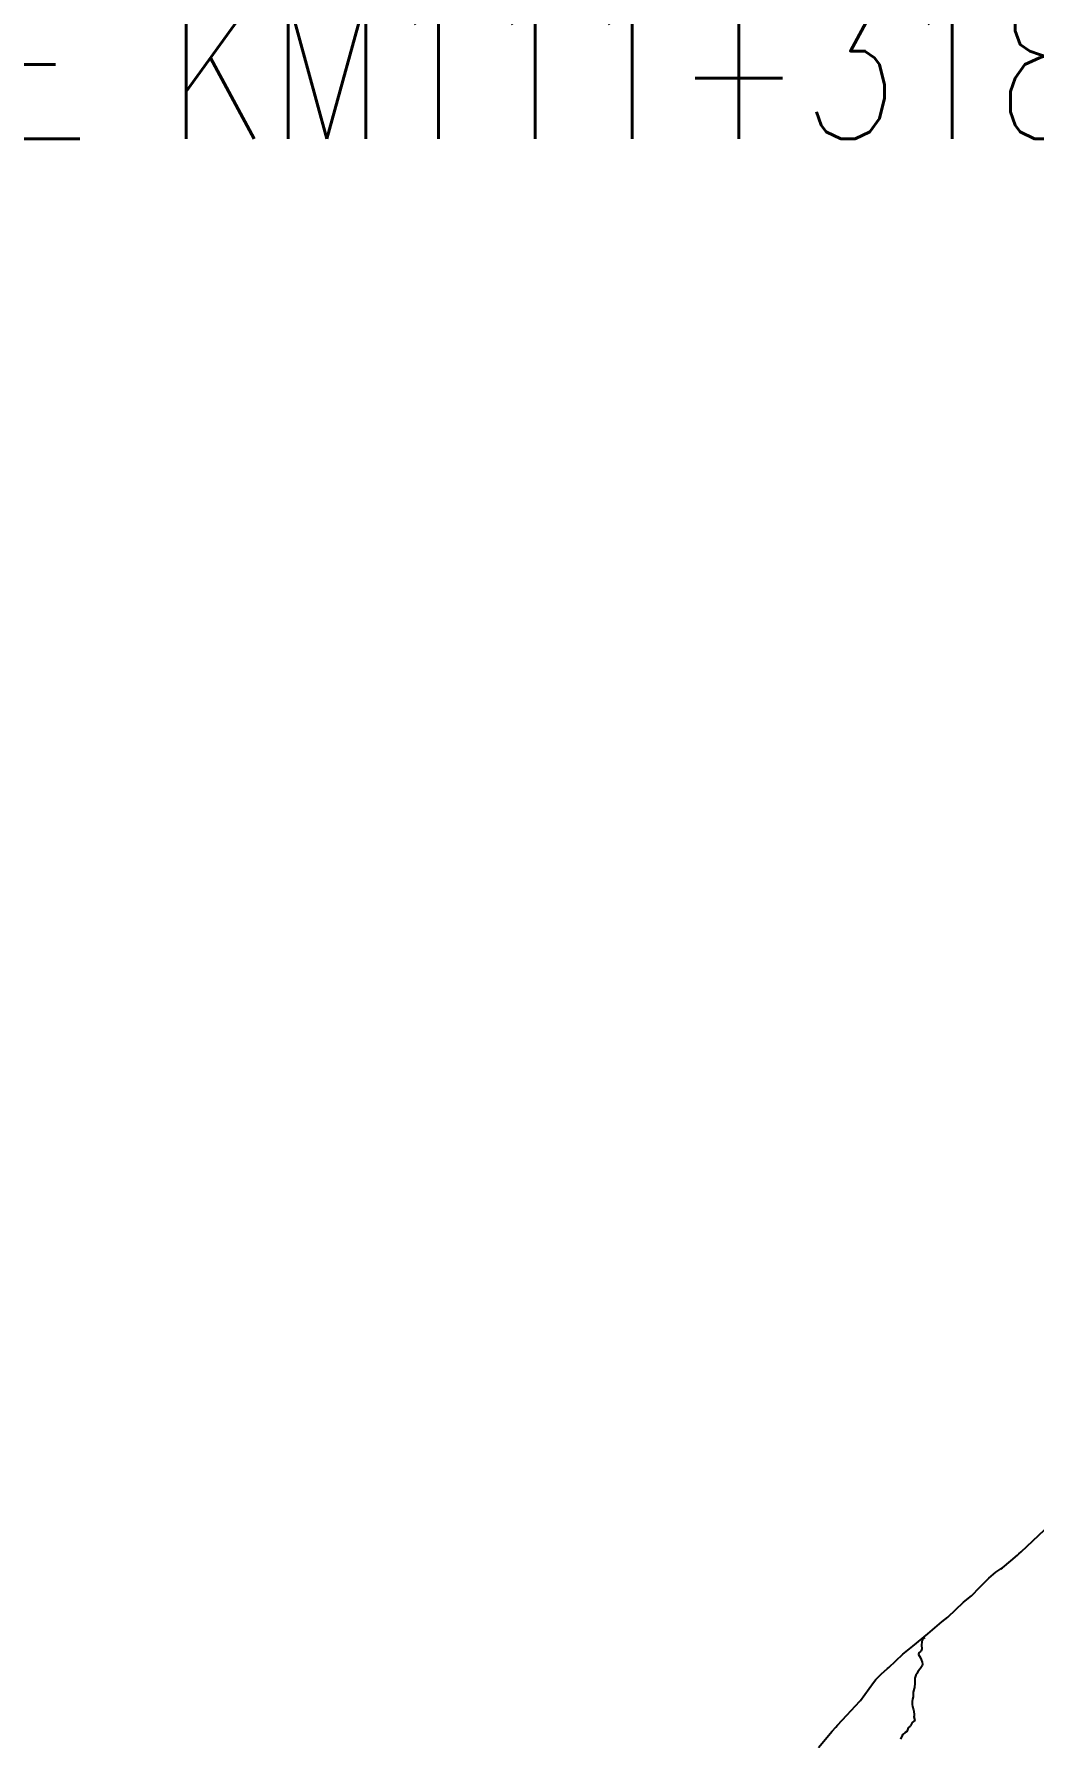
# Model space of a CAD drawing. Header units: metres. Extents: x 318500 to 325275, y 7408834 to 7428799.
# Drawn here: x 321884 to 322309, y 7418149 to 7418872 of the extents above; entities that cross this region are included whole.
import ezdxf

# ---------------------------------------------------------------- set-up
doc = ezdxf.new("R2010")
doc.units = ezdxf.units.M
doc.header["$MEASUREMENT"] = 0
doc.layers.add('_TEXTO_CONGELA', color=45, linetype='Continuous', plot=False)
for name, color, linetype in [('Area', 45, 'Continuous'), ('Curvas de Nivel 1m', 11, 'Continuous'), ('Vias Primárias', 230, 'Continuous')]:
    doc.layers.add(name, color=color, linetype=linetype)
doc.styles.add('ROMANS', font='romans', dxfattribs={"height": 0.2})

msp = doc.modelspace()

# ---------------------------------------------------------------- linework, layer by layer
at = {"layer": 'Area'}
msp.add_lwpolyline([(322217.28, 7418144.83), (322223.11, 7418151.72), (322224.69, 7418153.41), (322225.38, 7418154.32), (322229.33, 7418158.57), (322234.81, 7418164.56), (322235.21, 7418164.84), (322240.67, 7418172.37), (322241.72, 7418173.65), (322243.55, 7418175.48), (322243.86, 7418175.96), (322246.56, 7418178.33), (322247.19, 7418178.77), (322253.12, 7418184.41), (322257.38, 7418187.77), (322263.79, 7418193.1), (322269.68, 7418198.19), (322272.22, 7418200.14), (322278.86, 7418206.48), (322282.22, 7418209.19), (322285.81, 7418212.8), (322287.06, 7418214.2), (322289.65, 7418216.64), (322292.65, 7418219.26), (322294.71, 7418220.67), (322295.36, 7418221.12), (322298.94, 7418223.97), (322301.76, 7418226.45), (322302.35, 7418226.97), (322303.28, 7418227.9), (322313.25, 7418237.15)], dxfattribs=at)
at = {"layer": 'Curvas de Nivel 1m', "elevation": 726, "flags": 128}
msp.add_lwpolyline([(322262.46, 7418191.55), (322261.88, 7418191.03), (322261.5, 7418190.64), (322261.28, 7418190.23), (322261.19, 7418189.69), (322261.08, 7418188.23), (322261.13, 7418186.75), (322261.09, 7418186.23), (322260.95, 7418185.89), (322260.6, 7418185.57), (322259.9, 7418184.93), (322259.83, 7418184.25), (322260.56, 7418182.91), (322260.94, 7418182.23), (322261.34, 7418181.03), (322261.43, 7418180.23), (322261.25, 7418179.5), (322260.5, 7418178.24), (322259.57, 7418177.16), (322259.02, 7418176.25), (322258.83, 7418175.89), (322258.46, 7418175.12), (322258.21, 7418174.26), (322258.23, 7418172.46), (322258.26, 7418172.26), (322258.27, 7418172.11), (322258.08, 7418170.26), (322257.95, 7418169.83), (322257.54, 7418168.27), (322257.52, 7418167.11), (322257.5, 7418166.27), (322257.26, 7418165.34), (322257.04, 7418164.28), (322257.05, 7418163.03), (322257.22, 7418162.28), (322257.7, 7418160.83), (322257.82, 7418160.27), (322257.88, 7418158.62), (322257.87, 7418158.27), (322257.85, 7418157.89), (322258.21, 7418156.26), (322257.07, 7418155.41), (322256.45, 7418154.29), (322256.36, 7418154.1), (322256.17, 7418153.92), (322255.33, 7418153.13), (322255.04, 7418152.3), (322254.79, 7418151.66), (322254.14, 7418151.21), (322253.14, 7418150.32), (322252.75, 7418149.7), (322252.1, 7418148.34)], dxfattribs=at)
at = {"layer": 'Vias Primárias'}
for points in [[(323715.64, 7420145.55, 0), (323709.04, 7420132.94)], [(323831.09, 7420001.79, 0), (323833.84, 7420008.44, 0.220888)]]:
    msp.add_lwpolyline(points, format="xyb", dxfattribs=at)

# ---------------------------------------------------------------- texts
at = {"layer": '_TEXTO_CONGELA', "style": 'ROMANS', "width": 0.8}
msp.add_text('NÃO ENCONTRADA NO CAMPO A SEÇÃO DE MONTANTE KM111+318,255', height=60, dxfattribs=at).set_placement((320177.84, 7418827.5))

doc.saveas('drawing.dxf')
